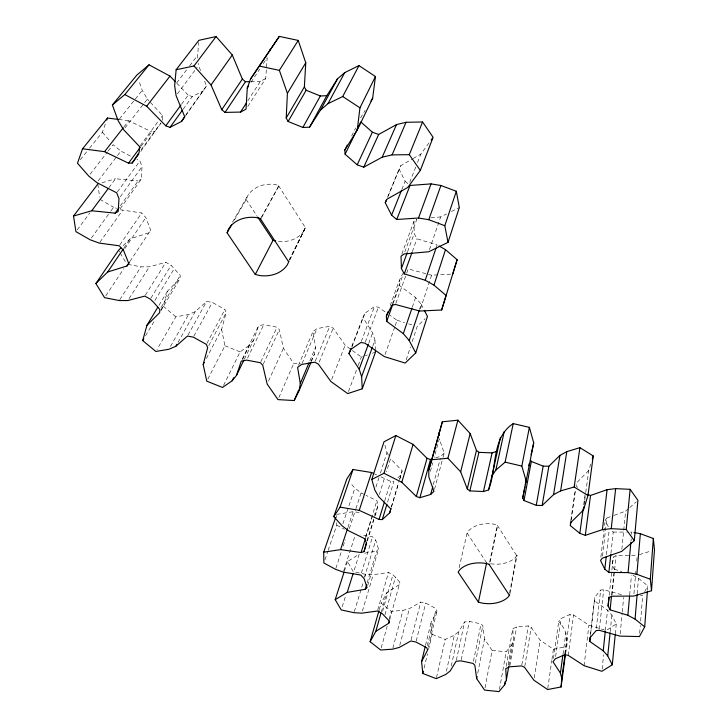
<?xml version="1.0" encoding="UTF-8"?>
<svg xmlns="http://www.w3.org/2000/svg" width="728" height="728" viewBox="0 0 728 728"><rect width="100%" height="100%" fill="white"/><g stroke="black" fill="none" stroke-linecap="round" stroke-linejoin="round"><path stroke-width="0.55" stroke-dasharray="3.64 2.73" d="M160.806 310.729L180.007 278.542L180.226 275.402L171.135 265.265L165.802 262.317L149.377 266.803L140.986 266.858L127.891 264.328M247.802 106.425L265.729 78.487L267.167 57.776L262.817 64.392M162.235 120.32L162.581 115.543L149.668 101.592M120.156 208.799L141.123 179.37L142.069 166.603L139.912 160.997L136.91 159.432M590.681 633.569L594.776 597.269L600.645 590.071L603.721 589.726L622.777 595.022M647.465 590.29L647.802 585.867L638.483 578.26L631.522 574.519M639.675 633.242L640.285 625.489M640.64 621.057L642.651 595.586L640.44 595.559M637.191 593.72L638.483 578.26M633.933 593.793L636.072 568.914M636.754 560.997L637.045 557.602M565.592 653.298C568.304 641.231 567.813 630.985 558.731 621.485L561.006 618.527L570.179 614.332L573.564 614.969L588.916 625.125L606.169 630.539L616.279 623.969L611.893 615.133L607.534 610.11L594.503 600.909M629.693 594.903L631.422 575.657M630.994 541.095L631.203 538.838M631.613 534.343L631.822 532.086L627.454 532.086M620.211 633.906L622.176 612.958M622.285 611.857L623.632 597.524M615.306 633.897L616.279 623.969M621.849 549.203L625.625 511.138L628.901 508.253M610.21 631.658L611.893 615.133M197.497 58.013L198.598 42.543M611.611 595.158L614.305 569.232L612.375 565.492L613.267 557.084L616.079 555.682L637.246 555.346M612.002 595.085L616.079 555.682M605.378 630.466L607.534 610.11M609.218 595.34L613.267 557.084M602.12 669.087L603.621 654.763M610.938 553.362L613.231 532.068L611.666 530.812M606.433 554.663L609.181 530.048M599.353 629.192L603.721 589.726M596.323 628.373L600.645 590.071M602.511 555.974L606.861 518.008L613.113 515.715M600.9 557.111L604.913 522.504M590.299 635.553L594.776 597.269M584.084 665.692L588.916 625.125M568.231 655.364L573.564 614.969M584.12 504.622L584.566 501.319M584.721 500.218L585.612 493.611M585.758 492.51L588.743 470.488L590.672 464.264M564.892 653.571L570.179 614.332M565.119 653.771L567.23 638.065M563.017 654.017L565.911 632.714M583.729 504.631L585.085 494.676M555.628 656.583L561.006 618.527M547.775 688.424L551.797 660.451M551.961 659.331L553.407 649.267L540.112 640.076L531.158 627.39L528.3 625.925L516.634 626.908L512.812 628.728L506.133 666.375M553.462 658.394L558.731 621.485M570.834 520.629L575.293 489.798M571.143 520.101L575.602 489.243M534.234 677.986L540.112 640.076M311.347 361.498L314.387 354.263L315.524 347.374L313.049 331.486L316.989 328.61L329.766 326.29L333.187 328.128L345.145 345.227L351.442 349.822M524.797 666.311L531.158 627.39M521.849 664.81L528.3 625.925M509.855 665.683L516.634 626.908M508.135 664.846L511.648 644.917L513.376 640.094L512.812 628.728M508.908 665.574L513.376 640.094M499.435 689.389L506.188 651.778L511.648 644.917M509.618 592.838L516.543 555.418L497.26 525.234L497.743 525.115L489.889 563.299M509.909 593.83L517.026 555.3L516.543 555.418M485.012 687.896L492.146 650.423L484.502 639.057L482.81 625.725L481.044 623.869L469.369 621.439L464.619 621.894L458.786 631.622L451.132 666.593M477.759 673.154L484.502 639.057M475.293 663.09L482.81 625.725M473.473 661.215L481.044 623.869M489.616 562.335L497.26 525.234M461.224 659.768L469.369 621.439M456.356 660.178L464.619 621.894M446.401 671.225L454.39 635.198L458.786 631.622M436.5 677.586L445.19 639.448L454.39 635.198M459.113 567.776L467.094 533.051L468.805 530.594A28.11 19.774 12.6 0 1 493.72 524.124L497.743 525.115M424.124 668.022L427.491 653.908M428.528 649.558L432.159 634.361L431.031 622.567L436.964 610.992L436.199 608.699L425.698 603.057L420.729 602.056L409.364 608.626L402.93 610.392L391.3 611.329L381.117 603.166L386.75 592.738L399.363 584.593L399.909 582.409L395.45 577.222L392.911 574.82L388.47 572.481L373.209 574.756L365.665 574.356L353.244 571.689L347.484 561.534L359.232 554.181L353.553 572.226M427.318 645.618L436.199 608.699M428.382 646.837L436.964 610.992M425.516 645.354L431.031 622.567M416.225 640.949L425.698 603.057M411.12 639.903L420.729 602.056M399.845 479.07L402.147 470.816L390.545 458.786L386.477 471.771M399.772 645.308L409.364 608.626M375.22 515.615L378.187 504.741L376.904 500.755L366.038 495.359M434.552 489.189L442.724 458.576M443.015 457.484L444.18 453.107L439.312 438.829L434.234 457.33M392.893 648.093L402.93 610.392M433.315 484.611L440.376 458.376M206.352 358.513L221.621 329.393L226.162 312.667L224.916 309.5L212.339 302.42L206.679 301.41L195.295 311.575L188.525 314.56L175.885 316.826L156.993 349.54M389.626 620.047L399.909 582.409M381.245 647.856L387.159 626.371M389.225 618.855L391.3 611.329M430.348 471.471L432.732 462.762M384.957 614.769L395.45 577.222M381.29 612.03L386.75 592.738M382.637 611.265L392.911 574.82M379.288 609.591L381.117 603.166M160.943 310.001L163.218 306.179L167.549 291.064L180.007 278.542M377.75 609.946L388.47 572.481M362.408 611.029L373.209 574.756M367.713 585.449L378.569 549.221L375.721 540.212L372.536 536.8L360.888 534.898M391.391 506.706L399.217 480.607M399.545 479.525L402.147 470.816M391.373 507.361L398.544 483.419M367.149 582.91L376.758 550.95L378.569 549.221M364.391 577.431L375.721 540.212M354.336 611.629L363.081 582.882M365.019 576.494L365.665 574.356M387.569 502.174L393.857 481.499L390.718 481.399L380.644 476.731M384.712 500.973L390.718 481.399M361.416 572.918L372.536 536.8M366.976 540.731L378.187 504.741M367.312 541.04L373.901 519.856M365.629 536.709L376.904 500.755M365.72 537.728L373.027 514.432L375.885 513.495M379.361 494.494L385.121 476.103M342.224 606.724L345.563 596.105M375.976 487.078L379.07 477.359M380.444 473.045L386.968 452.534L384.885 445.036M343.643 571.052L354.909 536.154M344.417 571.061L347.484 561.534M406.224 359.841L410.456 346.938M412.221 341.559L417.162 326.517L425.079 318.755M347.902 527.491L353.135 511.693L360.87 512.758M420.447 308.927L431.604 275.193L452.771 274.019M335.881 568.268L341.45 551.387M343.188 546.109L345.281 539.776M349.313 528.683L355.555 509.736M355.901 508.69L361.097 492.901L354.9 488.097L350.496 483.11M419.446 309.627L421.221 304.295L415.579 297.543L399.59 285.558L399.344 280.371L402.821 273.546M342.897 523.796L354.9 488.097M436.381 247.029L437.1 244.89L416.944 238.775L414.196 233.588L413.914 221.467L416.871 219.21L404.85 251.843M244.39 359.141L253.772 339.858L258.577 325.744L263.745 324.724L277.068 327.2L279.325 329.666L283.42 348.221L293.739 363.5L300.482 363.836M412.33 307.098L415.579 297.543M324.943 559.805L327.809 551.396M328.164 550.341L336.773 525.097L336.755 521.885M429.456 249.649L440.668 216.917L446.555 213.968M385.094 354.454L394.831 326.681M395.204 325.616L397.079 320.274L389.962 315.288M395.832 303.44L406.324 274.147M406.697 273.1L408.199 268.914L431.604 275.193M89.58 148.184L102.393 132.241L105.305 124.124M393.138 303.458L399.59 285.558M412.339 251.542L416.944 238.775M392.328 304.168L403.294 273.837M390.19 305.578L399.344 280.371M372.663 346.483L374.947 340.231L372.636 332.814L362.89 317.581L364.946 313.231L374.52 306.552L378.387 307.18L385.512 312.166M407.607 251.615L414.196 233.588M368.796 343.188L372.636 332.814M401.801 254.118L413.914 221.467M348.494 391.509L356.675 369.578M358.231 365.401L361.352 357.048L364.373 356.01M365.301 342.105L378.387 307.18M361.297 341.441L374.52 306.552M351.833 346.182L362.89 317.581M351.879 347.092L364.946 313.231M409.746 182.3L415.897 166.639M417.535 162.462L420.82 154.108L429.229 142.624M331.686 379.434L345.145 345.227M401.838 189.498L405.114 181.281L399.099 169.142L400.664 165.72L412.185 159.086M234.371 220.065L246.164 199.536L247.656 195.859A33.16 27.045 30.3 0 1 274.411 184.412L279.079 185.485L261.525 217.69M319.21 362.025L333.187 328.128M387.423 197.497L399.099 169.142M388.151 196.114L400.664 165.72M315.242 361.17L329.766 326.29M309.864 360.779L315.524 347.374M302.065 363.427L316.989 328.61M298.48 365.283L313.049 331.486M278.87 397.552L293.739 363.5M289.789 259.841L305.687 227.1L289.407 259.441M268.559 380.99L283.42 348.221M263.227 364.228L279.325 329.666M260.87 361.716L277.068 327.2M247.593 358.094L263.745 324.724M242.278 359.095L258.577 325.744M242.588 359.432L249.531 345.209L253.772 339.858M351.688 136.009L355.628 127.955M289.453 260.242L305.687 227.1M310.947 361.279L314.387 354.263M223.542 385.421L240.122 351.888L249.531 345.209M207.808 379.161L224.897 345.8L221.621 329.393M208.745 345.627L226.162 312.667M644.717 591.7L647.802 585.867M206.907 343.407L224.916 309.5M260.988 217.918L279.079 185.485M193.848 336.136L212.339 302.42M188.006 335.08L206.679 301.41M178.06 342.324L195.295 311.575M170.525 346.373L188.525 314.56M232.496 222.213L247.656 195.859M145.536 335.808L155.237 319.565M160.997 307.544L180.226 275.402M158.968 305.323L167.549 291.064M154.882 300.446L174.374 268.441M150.914 298.161L171.135 265.265M360.542 117.891L365.156 110.401M145.382 295.14L165.802 262.317M129.074 298.671L149.377 266.803M185.403 116.043L206.497 85.995L204.095 79.88M120.466 209.764L141.696 212.976L145.846 217.563L150.651 230.148L148.958 232.769L130.176 238.829L122.441 246.428M247.766 100.883L260.424 81.299L265.729 78.487M119.829 299.608L140.986 266.858M251.005 82.337L259.714 69.115M140.741 151.424L161.015 123.023M129.966 261.416L150.651 230.148M105.797 295.805L123.714 268.778M123.924 248.039L130.176 238.829M124.852 248.594L145.846 217.563M119.874 244.845L141.696 212.976M99.945 242.206L122.431 210.474M120.366 205.797L138.12 180.953L141.123 179.37M185.94 114.778L206.497 85.995M183.101 109.264L192.256 96.597L203.431 90.782M120.311 196.724L142.069 166.603M91.428 237.974L110.338 211.775M110.984 210.874L113.595 207.262L116.535 208.335M117.344 191.91L139.912 160.997M181.6 104.159L188.188 95.131L192.256 96.597M141.15 149.731L160.852 123.05M77.25 229.839L89.926 212.794M108.927 187.642L115.543 178.751L138.12 180.953M140.204 145.636L158.504 121.012M161.216 117.372L162.581 115.543M141.132 146.182L151.743 131.877L155.264 131.741M177.441 93.812L197.115 67.404M606.861 518.008L605.168 520.274L609.309 528.928M517.026 555.3L515.224 557.694A28.11 19.774 12.6 0 1 490.535 563.736M176.704 82.937L186.959 69.397M189.699 65.784L197.215 55.847M98.235 180.79L116.762 156.484M117.454 155.583L120.884 151.078L130.904 156.302M90.108 174.247L107.517 151.87M108.208 150.978L113.086 144.708L120.884 151.078M124.943 127.937L143.989 103.494M144.672 102.621L147.393 99.126L142.224 90.354L138.675 80.135M123.915 126.927L128.747 120.748L151.743 131.877M119.492 118.946L142.224 90.354M80.326 159.705L88.871 149.076M588.743 470.488L576.248 483.192L576.085 485.94L578.578 488.024M444.18 453.107L440.968 456.192L435.717 457.857M397.907 477.732L401.146 474.711M629.72 507.534L636.281 501.774M413.14 158.531L420.82 154.108M451.451 211.52L459.304 207.598M614.159 515.333L625.625 511.138M365.374 355.674L367.394 354.982M372.427 353.253L375.448 352.225M639.393 554.663L650.168 551.251M102.011 182.792L115.543 178.751M553.407 649.267L566.493 646.564M364.71 553.171L376.758 550.95M336.709 514.387L353.135 511.693M430.931 217.854L440.668 216.917M250.814 81.572L260.424 81.299M613.231 532.068L626.353 532.086M492.146 650.423L506.188 651.778M118.682 119.465L128.747 120.748M614.305 569.232L621.839 571.544M397.079 320.274L404.477 322.577M408.708 323.887L411.875 324.87M432.159 634.361L445.19 639.448M224.897 345.8L240.122 351.888M374.601 473.928L376.613 474.856M361.097 492.901L365.056 494.867M336.773 525.097L344.299 529.256M99.936 199.336L113.595 207.262M352.343 350.486L361.352 357.048M163.218 306.179L175.885 316.826M405.114 181.281L408.39 184.084M176.813 83.238L188.188 95.131M147.393 99.126L148.903 100.773M102.393 132.241L110.228 141.387M246.164 199.536L257.403 216.607M467.094 533.051L486.623 562.762M278.56 185.713L305.169 227.309M118.573 250.223L119.665 252.079M120.22 253.007L126.253 263.19M386.968 452.534L388.497 455.209M421.221 304.295L423.814 309.345M200.482 70.689L198.189 63.427M97.843 184.029L99.636 197.151M374.947 340.231L375.311 348.958M336.718 515.451L336.727 517.599M304.067 230.676A33.16 27.045 30.3 0 1 277.523 241.377"/><path stroke-width="1.09" d="M236.491 375.375L241.286 361.115L246.61 360.123L260.397 362.726L262.753 365.238L267.167 384.066L277.969 399.617L294.212 400.536L299.199 390.426L300.3 383.456L297.588 367.331L301.629 364.455L314.815 362.198L318.364 364.082L330.867 381.508L347.711 393.602L362.244 388.816L361.625 376.667L359.177 369.132L348.967 353.599L351.06 349.203L360.897 342.497L364.91 343.161L384.348 356.593L405.168 363.063L415.743 352.898L409.2 340.54L403.312 333.642L386.677 321.357L386.377 316.079L391.955 305.214L395.459 304.486L419.747 311.038L441.659 309.991L446.082 295.477L433.97 285.149L425.234 280.244L404.295 273.883L401.41 268.577L401.028 256.22L404.076 253.954L428.737 251.761L448.011 242.379L444.808 225.698L428.765 219.701L418.509 218.009L396.733 219.492L391.591 215.179L385.258 202.748L386.85 199.263L407.689 187.515L420.329 170.425L409.291 154.673L392.092 154.882L382.2 157.184L363.763 167.176L357.202 164.81L345.108 154.227L344.808 150.105L357.23 130.048L372.663 98.235L375.457 76.531L358.977 65.602L344.726 72.636L337.555 78.779L320.593 109.919L309.582 127.191L302.866 127.446L288.106 121.494L286.204 118.045L287.405 93.348L279.37 70.361L298.243 40.422L279.288 36.4L250.578 78.97L247.274 88.006L246.009 109.218L240.531 112.076L225.025 112.421L221.749 109.701L211.038 84.967L194.003 65.957L176.14 69.742L174.656 85.649L176.085 95.632L184.657 116.58L181.536 121.458L170.024 127.345L165.784 125.817L146.683 106.243L124.825 94.567L112.385 104.959L118.118 120.675L123.578 129.684L139.521 146.546L139.175 152.407L132.168 163.054L128.528 163.172L104.577 151.67L82.555 148.776L77.477 163.245L88.716 176.04L96.87 182.592L116.689 192.82L118.992 198.553L118.182 211.557L115.106 213.158L91.737 210.765L73.528 216.034L75.912 231.631L90.126 239.785L99.299 243.116L119.237 245.782L123.578 250.478L128.71 263.318L127 265.957L107.689 271.999L95.878 283.501L104.559 297.661L119.228 300.546L127.882 300.546L144.781 296.105L150.323 299.135L153.699 302.384L159.832 309.491L159.641 312.676L146.956 325.289L142.688 340.586L155.883 351.469L168.887 349.267L175.839 346.291L187.46 336.072L193.311 337.128L206.37 344.408L207.689 347.62L203.194 364.537L206.77 381.181L222.541 387.451L232.168 380.762L236.491 375.375L243.898 360.151M286.204 118.045L304.377 86.896L305.76 62.781L298.243 40.422M425.261 646.446L421.585 661.634L422.822 673.455L436.254 678.669L445.682 674.501L450.177 670.97L456.119 661.27L460.997 660.86L473.027 663.408L474.847 665.283L476.667 678.651L484.593 690.108L499.044 691.6L504.622 684.784L506.379 679.97L505.742 668.586L509.664 666.793L521.658 665.92L524.615 667.421L533.888 680.216L547.611 689.543L561.07 686.959L561.807 678.46L560.423 673.082L552.98 661.752L555.309 658.822L564.746 654.69L568.231 655.364L584.084 665.692L601.883 671.289L612.284 664.791L607.734 655.892L603.23 650.814L589.762 641.459L590.035 637.801L596.068 630.63L599.235 630.312L620.001 636.117L639.412 636.563L644.708 626.844L635.071 619.119L627.873 615.287L610.091 609.818L608.089 606.042L608.981 597.588L611.884 596.214L633.733 596.059L651.515 590.726L650.313 579.242L636.882 574.31L628.082 572.608L608.881 572.417L604.813 569.214L600.518 560.46L602.256 558.203L621.621 551.442L634.297 540.649L626.226 529.484L611.238 528.665L602.402 529.656L585.312 535.326L579.825 533.378L570.352 525.607L570.515 522.831L583.374 510.128L587.978 495.486L593.247 455.956L579.916 447.675L566.803 451.642L559.932 455.4L548.866 466.275L542.142 505.532L536.263 505.323L523.996 500.527L522.713 498.116L524.824 486.959M651.515 590.726L654.472 549.895L653.335 538.493L640.34 533.706L633.952 532.496M650.313 579.242L653.335 538.493M644.708 626.844L647.383 591.4M635.071 619.119L637.1 594.822M636.882 574.31L640.34 533.706M634.297 540.649L637.919 500.327L630.13 489.325L615.642 488.634L607.079 489.689L590.535 495.459L587.35 494.321M627.873 615.287L629.593 596.041M628.082 572.608L630.894 542.214M612.284 664.791L615.196 634.998M626.226 529.484L630.13 489.325M607.734 655.892L610.091 632.759M610.091 609.818L611.493 596.287M603.23 650.814L605.259 631.595M608.089 606.042L609.036 597.033M608.881 572.417L610.81 554.481M611.238 528.665L615.642 488.634M604.813 569.214L606.187 556.902M589.762 641.459L590.29 636.955M602.402 529.656L607.079 489.689M357.23 130.048L359.951 107.826L375.457 76.531M585.312 535.326L590.535 495.459M583.374 510.128L583.829 506.825M561.807 678.46L565.119 653.771M561.07 686.959L565.438 654.417M560.423 673.082L562.862 655.136M579.825 533.378L583.128 509.054M570.352 525.607L570.989 521.202M542.142 505.532L553.544 494.649L560.624 490.909L574.165 487.005L579.916 447.675M560.624 490.909L566.803 451.642M553.544 494.649L559.932 455.4M504.622 684.784L505.205 681.463M536.263 505.323L543.17 466.111L531.322 461.452L530.503 459.878M506.379 679.97L508.708 666.675M522.713 498.116L533.715 442.851L529.374 427.363L513.231 423.605C491.245 437.801 497.088 468.468 488.543 489.953L483.447 491.546L469.833 490.9L467.276 488.898L460.66 471.826L447.911 458.249L431.868 459.723L428.746 470.188L428.847 476.913L433.97 491.373L430.676 494.458L419.874 497.734L416.325 496.478L401.811 482.3L383.974 473.264L371.781 479.479L374.947 490.317L378.678 496.66L390.745 508.881L389.744 512.803L382.273 519.583L379.033 519.455L359.241 510.346L340.094 507.152L333.797 516.616L342.187 525.898L348.621 530.785L364.965 538.829L366.311 542.842L364.018 551.633L361.079 552.552L340.577 549.622L323.696 552.188L323.86 562.962L335.535 569.323L343.307 572.108L360.76 575.047L364.064 578.496L367.076 587.578L365.229 589.298L347.22 592.383L335.199 599.654L341.214 609.909L354.008 612.694L361.771 613.167L377.441 611.02L382.027 613.413L389.289 621.084L388.734 623.277L375.839 631.322L370.133 641.723L380.653 650.004L392.61 649.167L399.208 647.465L410.847 640.986L415.961 642.032L426.799 647.784L427.6 650.095L421.585 661.634M523.996 500.527L531.322 461.452M525.243 484.73L526.298 479.16M528.828 465.774L529.247 463.545M526.38 481.754L521.83 466.066L529.374 427.363M476.667 678.651L477.104 676.458M478.414 602.156L458.112 572.108L459.859 569.651A29.029 19.847 12.9 0 1 485.512 563.363L489.671 564.391L489.17 564.519L509.209 595.04L509.709 594.931L507.862 597.324A29.029 19.847 12.9 0 1 482.446 603.166L478.414 602.156L486.623 562.762M488.543 489.953L491.973 475.921L495.841 470.115L505.114 462.144L513.231 423.605M495.841 470.115L504.213 431.567M491.973 475.921L500.445 437.346M531.058 454.754L533.715 442.851M483.447 491.546L492.11 452.889L497.051 451.269M469.833 490.9L478.924 452.352L476.458 450.386L470.161 433.542L457.885 420.202L442.351 421.785L428.746 470.188M422.822 673.455L423.341 671.28M467.276 488.898L476.458 450.386M460.66 471.826L470.161 433.542M447.911 458.249L457.885 420.202M430.676 494.458L432.732 486.805M388.734 623.277L389.325 621.12M431.868 459.723L442.351 421.785M419.874 497.734L430.476 459.532L432.578 458.858M416.325 496.478L427.045 458.303L413.076 444.38L395.85 435.562L383.984 441.814L371.781 479.479M375.839 631.322L380.99 613.103M370.133 641.723L378.979 610.665M401.811 482.3L413.076 444.38M389.744 512.803L391.045 508.453M365.229 589.298L366.502 585.039M452.771 274.019L457.12 259.723L445.5 249.649L438.966 245.946M382.273 519.583L386.905 504.349M379.033 519.455L384.375 502.056M441.659 309.991L457.12 259.723M592.283 459.068L593.247 455.956M364.018 551.633L366.648 543.161M347.22 592.383L353.226 573.282M361.079 552.552L365.392 538.784M383.974 473.264L395.85 435.562M415.743 352.898L427.454 316.425L424.342 310.356M335.199 599.654L344.071 572.126M433.97 285.149L445.5 249.649M448.011 242.379L459.304 207.598L456.32 191.273L440.904 185.485L431.031 183.893L410.028 185.476L396.733 219.492M359.241 510.346L371.58 472.527L373.591 473.455M340.577 549.622L347.547 528.546M409.2 340.54L419.101 310.692M444.808 225.698L456.32 191.273M425.234 280.244L436.026 248.102M403.312 333.642L411.975 308.153M340.094 507.152L353.025 469.505L371.58 472.527M323.696 552.188L335.626 517.535M333.797 516.616L346.828 478.96L353.025 469.505M428.765 219.701L440.904 185.485M106.77 120.065L107.498 118.036L118.682 119.465M362.244 388.816L375.448 352.225L375.357 350.041M386.677 321.357L392.756 304.513M404.295 273.883L411.957 252.607M386.377 316.079L387.897 311.875M361.625 376.667L372.281 347.52M401.41 268.577L407.225 252.671M418.509 218.009L431.031 183.893M269.715 50.915L270.443 48.958M359.177 369.132L368.404 344.226M348.967 353.599L351.014 348.303M420.329 170.425L433.105 137.319L422.586 121.986L406.033 122.286L396.496 124.588L378.66 134.462L363.763 167.176M391.591 215.179L401.428 190.527M227.072 232.778L228.565 229.038A34.425 27.455 29.4 0 1 256.138 217.536L260.988 218.673L260.451 218.891L288.425 261.452L288.961 261.243L287.323 264.874A34.425 27.455 29.4 0 1 259.969 275.584L255.282 274.483L227.072 232.778L231.559 224.952M409.291 154.673L422.586 121.986M385.258 202.748L386.559 199.59M299.199 390.426L310.92 362.526M300.3 383.456L309 362.835M294.212 400.536L298.571 390.181M392.092 154.882L406.033 122.286M382.2 157.184L396.496 124.588M357.202 164.81L372.363 132.196L360.797 121.913M345.108 154.227L360.305 122.923M232.168 380.762L233.661 377.714M344.808 150.105L347.265 145.072M255.282 274.483L273 240.322L258.021 217.554M203.194 364.537L204.249 362.526M320.593 109.919L327.982 103.667L342.724 96.524L358.977 65.602M327.982 103.667L344.726 72.636M309.582 127.191L326.799 95.696L337.555 78.779M302.866 127.446L320.338 95.978L326.799 95.696M175.839 346.291L176.95 344.308M288.106 121.494L306.17 90.254L304.377 86.896M142.688 340.586L143.826 338.675M287.405 93.348L305.76 62.781M146.956 325.289L157.821 307.225M370.934 101.037L372.663 98.235M240.531 112.076L246.565 102.748M247.274 88.006L248.521 86.113M127 265.957L129.511 262.171M250.578 78.97L279.288 36.4M225.025 112.421L245.472 81.727L249.75 81.609M221.749 109.701L242.342 79.088L232.296 55L216.079 36.555L198.835 40.331L176.14 69.742M107.689 271.999L123.305 248.967M95.878 283.501L118.573 250.223L120.894 247.948M211.038 84.967L232.296 55M115.106 213.158L119.055 207.635M181.536 121.458L184.757 116.944M170.024 127.345L182.446 110.165M165.784 125.817L180.935 105.059M431.167 139.976L432.459 138.202M132.168 163.054L138.766 154.108M91.737 210.765L108.263 188.534M128.528 163.172L140.468 147.074M194.003 65.957L216.079 36.555M73.528 216.034L97.843 184.029M146.683 106.243L169.988 76.103L175.293 81.654M104.577 151.67L123.223 127.809M82.555 148.776L107.498 118.036M124.825 94.567L149.04 64.81L169.988 76.103M112.385 104.959L136.9 75.029L149.04 64.81M543.17 466.111L548.866 466.275M478.924 452.352L492.11 452.889M259.641 66.139L279.37 70.361M273 240.322L275.721 240.959M505.114 462.144L521.83 466.066M427.045 458.303L430.476 459.532M372.363 132.196L378.66 134.462M306.17 90.254L320.338 95.978M574.165 487.005L587.978 495.486M342.724 96.524L359.951 107.826M242.342 79.088L245.472 81.727M439.257 432.168L439.284 435.499"/></g></svg>
